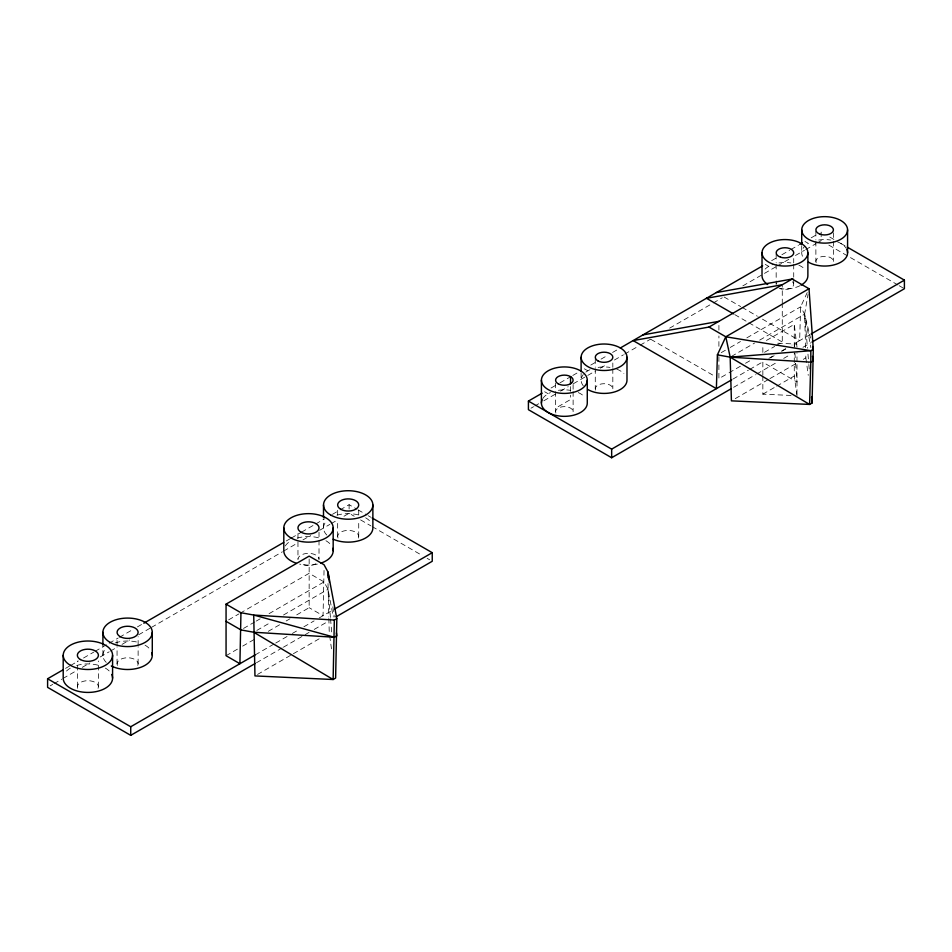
<?xml version="1.0" encoding="UTF-8"?>
<svg xmlns="http://www.w3.org/2000/svg" width="952" height="952" viewBox="0 0 952 952"><rect width="100%" height="100%" fill="white"/><g stroke="black" fill="none" stroke-linecap="round" stroke-linejoin="round"><path stroke-width="0.71" stroke-dasharray="4.76 3.57" d="M77.362 686.773L77.362 660.986M98.413 686.773L98.413 660.986M102.911 655.25L102.911 646.658M117.06 663.853L117.06 646.658M117.06 645.23L117.06 638.066M138.123 663.853L138.123 646.658M138.123 645.23L138.123 636.626M297.964 533.62L297.964 559.419A10.531 6.081 0 0 1 308.484 553.338A10.531 6.081 0 0 1 319.015 559.419L319.015 532.192M309.15 558.979L309.15 607.697L296.37 615.087M323.502 527.896L323.502 519.292M328.023 583.54L328.809 616.944M337.662 536.488L337.662 520.732M337.662 514.996L337.662 509.272M358.725 536.488L358.725 520.732M358.725 514.996L358.725 509.272M718.903 356.595L718.903 378.634L727.78 373.517M718.903 346.314L718.915 336.02M718.915 330.142L718.915 324.275M791.053 395.449L762.849 394.164L762.849 376.742M762.849 375.29L762.849 362.224L796.991 382.026L795.634 363.057M762.849 352.371L762.849 345.338M775.939 345.707L782.27 342.042L782.27 305.318M782.27 303.843L782.27 286.219M796.991 395.723L794.277 376.016L794.277 352.787M794.277 346.98L794.277 324.382L764.111 341.792M796.991 394.354L796.991 363.057M796.991 361.593L796.991 352.847M796.991 347.004L794.277 324.382M324.037 570.45L323.049 615.718L309.15 607.697M805.571 347.67L804.618 314.172L808.034 294.382M807.213 292.597L800.632 306.806L799.644 340.614L791.957 345.052M590.764 365.08L595.892 362.117M601.033 359.142L607.447 355.429M612.588 352.454L617.717 349.491M65.557 668.387L69.413 666.162M70.698 665.424L78.397 660.986M83.526 658.022L93.784 652.096M95.069 651.346L107.897 643.945M109.182 643.207L118.167 638.018M119.452 637.281L132.28 629.867M137.409 626.904L142.538 623.941M286.243 540.986L290.086 538.761M291.371 538.023L300.356 532.834M301.641 532.097L314.469 524.683M315.743 523.945L324.727 518.757M332.427 514.318L338.841 510.617M340.126 509.867L349.11 504.691L356.786 509.118M551.041 388.023L558.729 383.585M560.002 382.847L571.533 376.195M572.818 375.457L577.935 372.494M771.644 260.658L776.761 257.706M781.889 254.743L789.565 250.305M790.85 249.567L798.538 245.128M811.175 237.833L817.411 234.228M50.17 685.868L52.729 684.393M54.014 683.655L61.713 679.204M62.999 678.467L77.112 670.315M82.241 667.352L89.94 662.913M100.198 656.987L109.182 651.799M110.468 651.061L116.882 647.36M122.011 644.397L129.71 639.946M138.694 634.758L150.237 628.094M151.523 627.356L282.387 551.803M283.672 551.065L297.786 542.914M302.914 539.951L310.614 535.5M319.598 530.323L329.856 524.397M331.141 523.648L337.555 519.947M343.969 516.246L349.11 513.283L354.227 516.234M530.99 408.194L533.56 406.718M534.846 405.968L538.689 403.743M543.83 400.78L555.385 394.116M560.514 391.141L568.225 386.702M573.354 383.739L595.178 371.137M600.319 368.162L606.745 364.461M614.445 360.011L623.429 354.822M624.714 354.084L638.84 345.933M640.125 345.183L650.394 339.257M669.649 328.142L712.025 303.676M713.31 302.938L722.294 297.75M742.834 285.886L776.213 266.608M777.498 265.87L789.053 259.206M795.479 255.493L804.464 250.305M805.749 249.567L816.019 243.629M817.304 242.891L821.159 240.666L821.159 232.074L823.623 233.49M558.146 406.683L570.545 399.519L570.545 395.223M228.623 619.859L238.845 613.945M240.13 613.207L309.15 573.306L324.037 581.91L328.023 589.276L333.26 616.908M243.51 628.451L255.017 621.799M256.29 621.061L260.122 618.848M269.071 613.671L324.037 581.91M721.247 352.633L728.934 348.194M730.208 347.456L740.454 341.542M746.856 337.853L800.632 306.806L804.618 314.172L810.521 338.043M256.826 630.438L270.82 622.346M283.529 615.004L328.023 589.276L330.427 617.396M731.457 356.417L754.555 343.077M759.696 340.102L804.618 314.172L810.866 347.635M226.064 655.714L237.572 649.074M242.689 646.111L256.743 637.983M268.25 631.343L279.757 624.691M286.147 620.99L289.979 618.776M729.042 372.779L740.454 366.199M745.523 363.271L750.592 360.344M764.527 352.288L774.666 346.433M733.028 379.027L748.403 370.161M749.676 369.424L763.778 361.296M768.895 358.345L772.738 356.131M781.711 350.955L785.555 348.741M255.267 654.857L274.45 643.778M275.735 643.04L287.242 636.4M292.359 633.437L298.75 629.748M303.866 626.797L314.1 620.894M319.217 617.931L333.331 609.792M809.866 334.711L799.644 340.614L758.661 316.957M770.394 357.869L774.166 355.691M781.699 351.336L786.733 348.432M256.469 662.759L282.125 647.943M283.41 647.205L303.938 635.353M305.223 634.615L309.067 632.39M314.196 629.427L328.309 621.275M733.635 387.321L755.46 374.719M756.745 373.981L777.296 362.117M783.71 358.404L790.136 354.703M802.964 347.29L810.676 342.839M257.516 674.444L292.109 654.452M293.394 653.703L320.3 638.149M735.265 398.626L768.633 379.36M769.918 378.61L796.872 363.057M803.286 359.344L805.856 357.869L805.737 353.49M762.849 394.164L775.416 386.905M776.677 386.179L794.277 376.016M777.689 343.208L796.991 344.088M829.775 237.048L834.702 239.892M840.866 243.45L845.947 246.389M828.835 245.104L897.998 285.029M899.271 285.767L904.4 288.73M804.94 241.439L808.427 243.45A22.931 13.245 0 0 0 805.582 245.461M765.229 264.358L768.728 266.37M724.079 296.988L740.727 306.603M742.013 307.341L757.375 316.219M734.742 314.6L747.582 322.026M748.867 322.764L782.27 342.042M650.811 339.317L715.047 376.409M358.059 509.855L367.008 515.02M368.293 515.758L370.852 517.233M360.618 519.923L370.852 525.837M372.125 526.575L422.01 555.373M427.127 558.324L429.685 559.8M584.338 368.793L587.836 370.816M544.639 391.724L548.126 393.735M329.678 635.876L331.927 651.882M332.843 606.84L334.247 616.979M805.856 357.869L808.26 375.338M330.558 618.871L331.82 633.675M804.618 314.172L807.474 348.218M807.974 354.144L808.712 363.021M808.843 364.509L809.212 368.948M794.277 344.088L794.48 347.004M794.896 352.835L795.527 361.593M328.857 618.407L329.261 632.973M833.417 232.752L833.417 239.916M833.417 241.356L833.417 261.407M815.876 231.324L815.876 239.916M815.876 241.356L815.876 261.407M801.715 245.652L801.715 252.815M793.718 258.539L793.718 262.847M793.718 264.275L793.718 277.175M793.718 278.603L793.718 284.339M776.166 254.243L776.166 262.847M776.166 264.275L776.166 284.339A8.77 5.069 0 0 1 776.463 283.018M612.826 362.986L612.826 367.282M612.826 368.721L612.826 388.773M595.274 358.69L595.274 367.282M595.274 368.721L595.274 388.773M581.113 373.017L581.113 380.181M573.116 384.477L573.116 390.213M573.116 391.641L573.116 411.692M570.545 386.619L570.545 393.783M555.575 383.049L555.575 390.213M555.575 391.641L555.575 411.692M349.11 504.691L349.11 508.987M66.509 671.053A24.692 14.256 0 0 1 70.436 668.102M76.672 665.484A24.692 14.256 0 0 1 99.103 665.484M105.351 668.102A24.692 14.256 0 0 1 109.266 671.053M317.337 564.12A24.692 14.256 0 0 1 299.642 564.12M285.291 545.948A24.692 14.256 0 0 1 291.026 540.736M297.274 538.118A24.692 14.256 0 0 1 319.705 538.118M325.941 540.736A24.692 14.256 0 0 1 329.868 543.687M106.219 662.378A24.692 14.256 0 0 1 106.219 648.133M115.251 642.909A24.692 14.256 0 0 1 138.814 642.552M145.049 645.182A24.692 14.256 0 0 1 148.976 648.133M338.019 538.058A10.531 6.081 0 0 1 348.194 530.407A10.531 6.081 0 0 1 358.357 538.07M315.933 563.715A10.531 6.081 0 0 1 301.046 563.715M77.719 688.344A10.531 6.081 0 0 1 87.893 680.692A10.531 6.081 0 0 1 98.056 688.344M117.429 665.424A10.531 6.081 0 0 1 127.592 657.772A10.531 6.081 0 0 1 137.766 665.424M326.81 535.024A24.692 14.256 0 0 1 326.81 520.768M336.984 515.199A24.692 14.256 0 0 1 359.404 515.199M365.651 517.817A24.692 14.256 0 0 1 371.387 523.017M802.5 256.243A22.931 13.245 0 0 1 804.785 246.187M818.708 240.023A22.931 13.245 0 0 1 830.584 240.023M837.379 241.796A22.931 13.245 0 0 1 846.197 248.282M542.795 398.579A22.931 13.245 0 0 1 550.387 392.593M558.408 390.308A22.931 13.245 0 0 1 570.284 390.308M578.304 392.593A22.931 13.245 0 0 1 584.207 396.484M816.173 262.716A8.77 5.069 0 0 1 824.646 256.338A8.77 5.069 0 0 1 833.119 262.716M583.267 385.774A22.931 13.245 0 0 1 583.267 374.576M585.861 372.113A22.931 13.245 0 0 1 591.311 369.162M598.118 367.389A22.931 13.245 0 0 1 609.982 367.389M616.789 369.162A22.931 13.245 0 0 1 623.905 373.553M555.873 413.013A8.77 5.069 0 0 1 564.346 406.635A8.77 5.069 0 0 1 572.818 413.013M792.54 281.804A8.77 5.069 0 0 1 791.148 287.909A8.77 5.069 0 0 1 780.557 288.718M595.571 390.082A8.77 5.069 0 0 1 604.044 383.704A8.77 5.069 0 0 1 612.529 390.082M800.073 285.683A22.931 13.245 0 0 1 779.01 288.527M765.087 269.118A22.931 13.245 0 0 1 773.476 264.275M779.01 262.942A22.931 13.245 0 0 1 790.874 262.942M798.906 265.227A22.931 13.245 0 0 1 804.809 269.118"/><path stroke-width="1.43" d="M63.201 655.25L63.201 678.181A24.692 14.256 0 0 0 91.106 692.306A24.692 14.256 0 0 0 111.741 674.492M102.911 645.23L102.911 632.33M112.574 678.181L112.574 655.25M152.284 655.262L152.284 632.33M240.951 612.743L239.916 663.711L226.064 655.714L226.064 604.139L309.15 556.123L324.037 564.715L328.023 572.081L336.829 618.633L335.616 678.074L333.129 679.514L254.957 675.92L253.72 615.04L240.951 612.743L226.064 604.139M283.803 527.896L283.803 550.815A24.692 14.256 0 0 0 296.143 563.156M323.502 517.864L323.502 504.965M328.023 577.816L328.023 572.081L329.428 582.219M333.176 550.815L333.176 527.896M372.875 504.965L372.875 527.896A24.692 14.256 0 0 1 359.106 540.677A24.692 14.256 0 0 1 333.164 539.201M542.14 393.164L528.419 401.078L528.419 409.681L611.66 457.745L731.065 388.797M611.66 457.745L611.66 449.142L731.743 379.777M847.221 247.115L904.4 280.138L904.4 288.73L811.961 342.101M336.829 618.633L334.342 620.061L333.129 679.514L253.72 632.235L240.951 629.927L226.064 621.335M762.659 265.846L633.128 340.578L708.99 327.06L725.793 336.782L730.172 357.155L731.41 400.851L809.581 404.433L812.068 403.005L813.306 349.277L809.01 288.73L725.793 336.782L717.403 354.846L716.38 388.642L633.128 340.578L620.288 348.004M255.184 663.496L130.733 735.349L47.6 687.356L47.6 678.764L62.999 669.875M143.823 623.203L283.672 542.462M799.811 244.39L802.381 242.915M708.99 327.06L792.195 279.019L809.01 288.73M47.6 678.764L130.733 726.757L255.267 654.857M334.616 609.042L432.244 552.684L432.244 561.275L336.008 616.837M811.14 333.973L904.4 280.138M253.72 632.235L334.366 637.245L336.853 635.817L336.449 632.913M716.404 292.55L792.195 279.019M782.27 284.755L706.467 298.285L733.457 313.863M643.1 334.866L718.915 321.336M334.342 620.061L253.72 615.04L334.366 637.245M725.793 336.782L810.818 350.705L813.306 349.277L812.603 346.468M717.403 354.846L730.172 357.155L810.818 362.165L813.306 360.737L812.484 356.369M528.419 401.078L611.66 449.142M372.125 517.971L432.244 552.684M811.663 400.09L812.068 403.005L811.568 397.079M847.577 229.884A22.931 13.245 0 0 1 813.187 241.356A22.931 13.245 0 0 1 813.187 218.424A22.931 13.245 0 0 1 847.577 229.884L847.577 252.815M807.879 252.815A22.931 13.245 0 0 1 773.476 264.275A22.931 13.245 0 0 1 773.476 241.344A22.931 13.245 0 0 1 807.879 252.815L807.879 275.735A22.931 13.245 0 0 1 801.156 285.1M801.715 229.884L801.715 244.212M762.016 252.815L762.016 275.735A22.931 13.245 0 0 0 767.705 284.469M626.987 357.25A22.931 13.245 0 0 1 592.584 368.721A22.931 13.245 0 0 1 592.584 345.79A22.931 13.245 0 0 1 626.987 357.25L626.987 380.181A22.931 13.245 0 0 1 612.826 392.414A22.931 13.245 0 0 1 587.836 389.535M587.277 380.181A22.931 13.245 0 0 1 552.874 391.641A22.931 13.245 0 0 1 552.874 368.71A22.931 13.245 0 0 1 587.277 380.181L587.277 403.101A22.931 13.245 0 0 1 561.347 416.226A22.931 13.245 0 0 1 542.188 399.673M581.113 357.25L581.113 371.577M570.545 376.599L570.545 383.763M541.414 380.181L541.414 403.101M130.733 726.757L130.733 735.349M332.795 548.34A24.692 14.256 0 0 1 320.836 563.156M151.904 652.774A24.692 14.256 0 0 1 139.706 667.673A24.692 14.256 0 0 1 111.313 665.972M846.804 249.388A22.931 13.245 0 0 1 836.118 264.275A22.931 13.245 0 0 1 808.427 262.169M810.818 362.165L809.581 404.433L730.172 357.155L810.818 350.705L810.818 362.165M558.146 383.763A8.77 5.069 0 0 0 572.818 381.49A8.77 5.069 0 0 0 562.073 375.29A8.77 5.069 0 0 0 558.146 383.763M70.436 665.329A24.692 14.256 0 0 0 111.741 658.939A24.692 14.256 0 0 0 81.503 641.493A24.692 14.256 0 0 0 70.436 665.329M80.444 659.558A10.531 6.081 0 0 0 98.056 656.832A10.531 6.081 0 0 0 85.168 649.383A10.531 6.081 0 0 0 80.444 659.558M291.026 537.975A24.692 14.256 0 0 0 332.331 531.585A24.692 14.256 0 0 0 302.093 514.128A24.692 14.256 0 0 0 291.026 537.975M301.046 532.192A10.531 6.081 0 0 0 318.658 529.467A10.531 6.081 0 0 0 305.759 522.017A10.531 6.081 0 0 0 301.046 532.192M110.134 642.41A24.692 14.256 0 0 0 151.439 636.019A24.692 14.256 0 0 0 121.201 618.562A24.692 14.256 0 0 0 110.134 642.41M120.154 636.626A10.531 6.081 0 0 0 137.766 633.901A10.531 6.081 0 0 0 124.867 626.464A10.531 6.081 0 0 0 120.154 636.626M340.745 509.272A10.531 6.081 0 0 0 358.357 506.547A10.531 6.081 0 0 0 345.469 499.098A10.531 6.081 0 0 0 340.745 509.272M330.737 515.044A24.692 14.256 0 0 0 372.042 508.654A24.692 14.256 0 0 0 341.804 491.208A24.692 14.256 0 0 0 330.737 515.044M820.255 234.275A8.77 5.069 0 0 0 833.417 229.884A8.77 5.069 0 0 0 820.255 225.505A8.77 5.069 0 0 0 820.255 234.275M597.844 360.832A8.77 5.069 0 0 0 612.529 358.571A8.77 5.069 0 0 0 601.783 352.359A8.77 5.069 0 0 0 597.844 360.832M780.557 257.195A8.77 5.069 0 0 0 793.718 252.815A8.77 5.069 0 0 0 780.557 248.424A8.77 5.069 0 0 0 780.557 257.195"/></g></svg>
